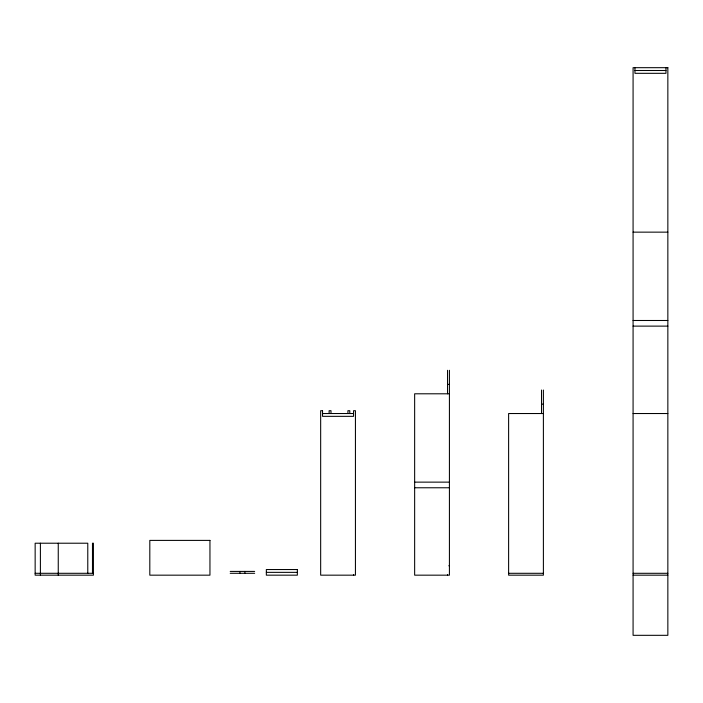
<?xml version="1.0" encoding="UTF-8"?>
<svg xmlns="http://www.w3.org/2000/svg" width="703" height="703" viewBox="0 0 703 703"><rect width="100%" height="100%" fill="white"/><g stroke="black" fill="none" stroke-linecap="round" stroke-linejoin="round"><path stroke-width="1.05" d="M634.958 70.502L665.969 70.502M633.078 232.148L667.85 232.148M633.078 320.489L667.85 320.489M633.078 326.122L667.85 326.122M447.539 384.392L449.419 384.392M449.419 393.794L414.647 393.794L414.647 575.168L449.419 575.168L449.419 370.296M541.521 404.128L543.393 404.128M322.545 413.531L353.556 413.531M543.393 413.531L508.62 413.531L508.62 575.168L543.393 575.168L543.393 390.033M633.078 413.531L667.85 413.531M414.647 482.135L449.419 482.135M414.647 487.768L449.419 487.768M448.83 565.774L449.419 565.774M230.215 571.416L239.864 571.416M245.004 571.416L254.653 571.416M266.34 572.356L297.351 572.356M35.15 573.297L93.42 573.297M230.215 573.297L239.864 573.297M245.004 573.297L254.653 573.297M508.62 573.297L543.393 573.297M633.078 573.297L667.85 573.297M633.078 575.168L667.85 575.168M665.969 67.681L665.969 73.323L634.958 73.323L634.958 67.681M541.521 390.033L541.521 413.531M447.539 370.296L447.539 393.794M447.539 574.509L447.539 575.168M353.556 574.509L353.556 575.168M349.795 413.531L349.795 410.71L347.915 410.71L347.915 413.531M330.999 413.531L330.999 410.71L329.118 410.71L329.118 413.531M92.48 573.297L92.48 543.217L93.42 543.217L93.42 575.168L35.15 575.168L35.15 543.217L87.778 543.217L87.778 573.297M58.252 543.217L58.252 575.168M40.396 543.217L40.396 575.168M667.85 67.681L633.078 67.681L633.078 635.319L667.85 635.319L667.85 67.681M322.545 410.71L320.665 410.71L320.665 575.168L355.437 575.168L355.437 410.71L353.556 410.71L353.556 416.343L322.545 416.343L322.545 410.71M209.951 540.396L149.809 540.396L149.809 575.168L209.951 575.168L209.951 540.396M297.351 569.535L266.34 569.535L266.34 575.168L297.351 575.168L297.351 569.535M244.872 571.416L239.995 571.416L239.995 573.297L244.872 573.297L244.872 571.416"/></g></svg>
